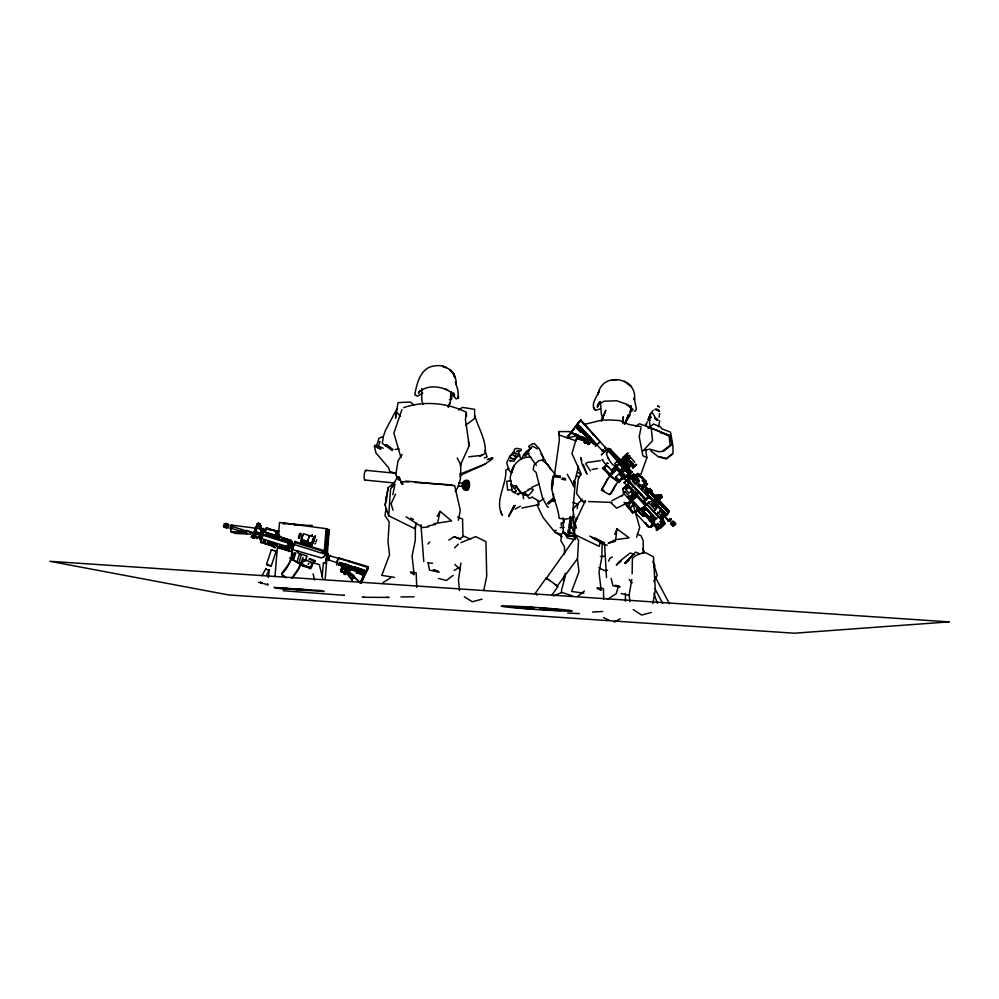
<?xml version="1.0" encoding="UTF-8"?>
<svg xmlns="http://www.w3.org/2000/svg" width="999" height="999" viewBox="0 0 999 999"><rect width="100%" height="100%" fill="white"/><g stroke="black" fill="none" stroke-linecap="round" stroke-linejoin="round"><path stroke-width="1.5" d="M415.359 525.986L415.297 540.409L412.075 555.856L414.135 574.687L410.539 572.677M670.379 519.942L670.829 519.492L669.193 521.041M564.46 554.17L564.51 546.728L560.976 540.934L561.326 534.915M581.905 428.309L578.671 425.287L581.555 428.621M585.988 432.48L585.414 433.004L588.274 435.776M588.536 435.689L585.726 432.505M588.061 444.155L588.998 443.294C588.324 438.711 579.707 433.304 576.623 438.736L583.728 440.459L587.999 444.23L583.891 439.997L576.623 438.736M588.985 443.294L588.998 442.22M643.131 553.384L643.231 541.033L641.158 535.889L637.287 534.003M552.772 486.051L553.521 477.522M589.06 436.014L591.957 439.348L589.098 436.138M612.899 471.64L605.906 464.71L602.072 459.74L602.971 459.565M669.218 520.954L659.815 510.814M462.974 536.575L462.562 519.043L457.554 517.145M622.252 477.672L619.205 474.001M624.512 478.671L625.112 478.359L624.737 478.921M632.142 573.788L632.379 558.354L635.639 555.594L644.168 552.222M267.083 529.12L266.121 527.822L264.51 531.456M462.799 483.216L464.947 480.507A1.548 1.511 -53.5 0 1 465.509 480.457C471.703 478.059 470.254 492.969 464.86 489.46A1.548 1.411 31.9 0 1 464.41 489.348L462.562 486.401M468.668 487.025L468.743 481.418L465.022 480.706A1.548 1.411 32.2 0 0 464.572 480.719L462.624 483.304M668.331 520.804L670.466 518.781L668.331 520.804L661.65 513.611M609.278 449.55C610.639 452.31 607.879 445.142 607.317 449.925M602.16 543.706L601.798 557.517L599.013 572.365L601.198 590.372L597.24 588.461M659.627 413.399L659.078 417.232M294.418 544.068L295.067 541.446M348.651 566.77L344.106 565.334M348.564 566.808L344.443 565.147M349.175 566.933L353.559 568.056M354.483 568.943C353.209 567.107 360.527 569.255 358.304 570.204M363.648 571.116C352.172 566.271 364.96 574.537 363.561 571.153M325.624 549.325L326.848 529.095L327.547 529.133L328.971 529.994L326.873 549.637L325.624 549.325L326.873 549.637M326.323 549.375L327.547 529.133M554.283 476.473L559.39 439.785L558.666 431.58L570.242 431.605M551.985 594.967L557.867 586.7L556.518 585.439M353.796 567.544L349.438 565.859L353.896 567.432M364.073 570.129L363.711 570.691L359.752 568.918M622.951 423.701L623.314 416.67L622.889 420.666M563.985 580.194L564.248 575.599M291.608 551.848L291.471 550.786M291.296 550.624L291.97 550.998M606.53 454.22L606.68 452.872M628.421 473.613L626.098 476.311M416.196 523.101L415.197 528.846L388.686 515.771L390.584 488.823L394.917 484.153L392.844 494.692M292.757 553.496L290.684 551.036L292.345 550.599M451.161 391.87L450.374 402.272L448.064 406.73M579.895 421.066L580.931 419.992L579.557 421.416M263.062 529.807C260.702 535.514 263.536 524.4 263.037 529.932M322.215 576.673L323.351 562.737M324.35 550.337L326.111 528.658L279.533 522.477L278.359 536.401M325.199 579.308L326.798 559.465M326.248 554.62L328.209 554.32L324.375 553.284L324.663 552.41L328.521 553.783L327.372 553.434L329.146 530.469L326.111 528.658M515.397 456.63L515.571 454.533M573.001 510.102L575.249 482.005L573.601 480.856M592.707 433.703L593.681 434.902M274.962 576.61L277.31 548.776M276.498 533.091L275.287 535.739A3.796 0.712 -72 0 0 275.474 535.776L275.924 535.002M250.924 534.203L235.377 533.441L230.694 531.58L231.268 525.087L265.846 529.445M487.087 459.627L492.594 457.804L492.495 458.941L484.827 464.223L461.863 474.637L459.977 476.685M450.911 393.069L450.512 397.377L451.248 392.782M609.103 449.388L609.415 449.787M299.375 538.286L300.412 534.577M300.449 533.953C300.299 530.531 297.028 540.334 299.126 537.999M230.594 527.772L230.607 528.546M232.317 526.785C232.555 523.101 229.345 530.044 231.506 528.821L231.818 528.309M307.954 542.032L308.092 540.134M575.349 525.312L574.313 534.415L599.213 546.353L600.187 541.845M575.861 520.766L576.211 517.732M577.235 508.628L577.759 504.083L573.139 508.641L574.313 534.415L571.103 524.438L573.751 514.01M658.99 527.859L656.68 530.369L656.743 527.534M312.325 541.995L312.362 542.981L312.937 542.307M242.133 530.032C242.245 527.709 240.447 533.079 241.733 531.256M245.217 532.804L246.166 530.794M287.462 541.108C282.043 539.685 290.809 541.62 285.102 541.221M615.671 539.622L616.97 528.846L629.133 537.874L615.671 539.622L612.025 541.333M468.519 487.1L467.994 489.872L464.373 489.722A1.548 1.511 -54.3 0 1 463.923 489.61L462.387 486.488M279.408 539.01C279.458 535.102 274.837 540.009 279.058 539.323M283.466 539.86C279.395 541.196 282.63 536.65 284.365 540.247M253.621 538.286L255.02 534.677M255.881 534.178L255.956 532.817L261.251 533.741M326.348 558.678L326.248 559.802L327.01 558.441M328.846 559.465L329.121 560.014M274.176 544.517L272.24 543.906L274.325 543.381M653.808 505.169L654.582 504.545M266.134 530.244L266.333 528.396L265.484 529.882M269.181 535.801C272.64 534.128 270.342 538.461 269.231 535.389C272.29 533.279 271.541 539.01 269.118 536.213M265.796 569.218L265.884 568.593M326.161 549.587L326.536 546.853M327.085 542.744L327.46 540.009L328.159 540.059L326.024 539.223M510.576 472.028L508.466 469.368L506.755 462.549L509.752 456.193L512.137 454.533L516.645 457.03L514.86 459.278M653.383 505.007L652.859 505.531L651.76 504.345L652.584 503.508M265.185 534.552C269.867 535.889 262.262 532.966 268.082 534.815M271.266 546.041C270.542 542.819 280.007 545.704 277.897 548.114L279.033 547.152M338.574 559.028L338.698 557.867L337.924 559.265M574.3 517.007L566.046 519.13L559.078 518.369C558.329 503.821 546.94 489.835 553.896 475.299L560.364 476.061L560.352 477.422L553.134 476.71M268.306 577.522L269.38 569.692L266.271 575.486M581.318 431.755L580.344 432.167M460.914 563.086L458.466 580.269L459.503 590.571M291.745 544.905L291.895 543.931A4.745 0.824 -72 0 0 291.471 541.808A4.745 0.824 -72 0 0 289.173 547.839A4.745 0.824 -72 0 0 289.673 549.937M293.519 545.741C293.469 542.07 291.021 552.247 293.244 546.753M293.918 545.866C294.243 542.157 291.358 550.849 293.269 547.852M622.802 460.352L623.451 460.377L621.927 459.415L623.189 458.241C624.637 459.165 630.157 465.734 626.685 462.2M638.061 509.165L636.176 511.213L632.854 512.337C618.468 495.904 624.437 502.422 632.567 512.837L636.238 511.625L637.861 508.778M638.398 508.603L638.336 509.652L637.362 509.527M643.606 509.34L645.154 508.229L645.629 510.027M630.981 405.407L629.932 415.409L624.737 423.976L628.558 414.61L624.737 423.976M625.386 458.017L625.386 458.878M627.26 458.728L626.573 457.442M397.927 476.598L391.758 486.638L394.73 482.255L388.174 487.699L385.139 505.219L388.686 515.771M326.161 555.119L326.386 554.183M324.962 563.311L328.034 554.982M533.204 469.842L534.015 465.084L538.686 460.776L544.717 459.465L546.141 463.161L554.845 473.938M385.139 505.219L388.174 487.699M386.176 508.516L384.977 515.434L389.21 521.915L387.999 541.608L389.535 554.82L381.755 575.362L394.418 577.372M264.56 531.393L264.398 532.28A3.796 0.737 -72 0 0 264.56 532.392L264.71 532.292M265.609 530.032L265.522 529.12L264.56 532.392M611.962 473.051L611.525 470.092M612.799 470.929L612.537 472.452L609.278 474.213L609.153 475.487L618.955 482.579L619.293 481.743M631.818 579.507L629.183 594.53L629.882 601.585M513.698 453.621L514.485 449.2L516.683 448.339L521.178 449.25L521.191 450.711L516.446 451.348M659.715 420.779L658.516 426.735M275.437 534.777L275.412 535.676L276.036 534.84M276.623 535.152L276.611 536.051L277.635 532.917L276.623 535.152L279.408 535.289M342.245 569.817L341.196 571.89L341.82 569.642L342.919 569.105L349.101 571.041L342.919 569.105M652.871 603.571L655.307 590.197L653.496 556.868L645.391 552.547M356.805 572.177L356.431 572.964M356.393 572.552L362.1 574.837M311.064 544.03L310.327 543.906M286.026 549.937L286.189 549.675A4.346 0.774 -72 0 1 286.326 547.165M458.366 520.317L460.277 510.177L454.67 485.676L405.819 481.068M656.106 529.745L656.618 528.708M274.201 546.603L274.787 547.102L274.363 546.628M289.036 539.722L288.923 540.147A4.346 0.774 -72 0 0 287.587 542.12M288.848 540.571A4.346 0.774 -72 0 1 289.285 540.259L289.385 539.835M289.598 539.897L289.485 540.322A4.346 0.774 -72 0 0 289.061 540.634M289.96 540.009L289.847 540.434A4.346 0.774 -72 0 0 288.511 542.407M290.16 540.072L290.047 540.496A4.346 0.762 -72 0 0 288.087 544.105M290.509 540.184L290.409 540.609A4.346 0.762 -72 0 0 288.449 544.218M302.66 535.739L303.097 534.702L303.047 535.864M312.45 541.371L312.237 543.369L313.199 541.745M640.933 428.109L639.21 436.7L642.881 455.681L646.877 457.742L640.434 475.611M651.785 526.748L648.526 526.96L635.089 512.375L636.088 510.789L640.784 509.69M326.223 558.916L326.448 558.191M326.348 551.585C328.521 550.199 324.85 552.647 327.135 553.246M483.728 590.546L486.713 576.161L485.939 541.645L475.686 536.6L461.026 542.632M551.448 489.023L552.497 483.941M437.749 522.465L440.072 511.301L451.548 520.929L433.903 523.688M337.699 559.677L337.1 563.074M349.063 571.028L353.022 576.211L352.048 580.169L353.371 576.361M652.409 525.824L651.773 522.639L643.556 513.786L642.107 515.109L643.581 513.336L640.771 510.239L638.536 511.176L641.508 508.878M568.281 435.552L569.13 434.802L567.994 436.063M538.923 501.735L538.261 504.707L537.112 505.157L542.957 517.332L553.546 530.581L556.293 530.382M578.521 466.196L575.661 478.234L573.276 484.078M468.831 486.463C468.256 480.806 469.405 489.21 468.181 488.424M652.584 525.599L652.572 523.414L649.525 519.867L650.149 519.055L653.458 523.688M516.058 490.521L515.359 491.82L516.246 490.509M301.536 536.987L301.361 538.661L302.185 537.3M301.935 537.112L301.76 538.786L302.185 538.299M308.042 540.197L308.291 539.36M312.325 541.533L312.625 540.659M313.948 539.622L314.248 538.748M316.758 539.622L316.046 541.97M326.348 558.341L326.96 556.318M328.846 559.128L328.933 557.692M329.096 558.404L328.746 560.589L329.27 559.939M337.187 561.55L337.512 560.389M568.943 526.111L570.591 516.483M337.113 561.413L336.576 565.034M650.274 491.67L650.436 489.61L649.475 489.135L645.254 491.745L666.67 514.947L668.343 513.436L667.832 512.162L650.749 493.781L651.011 492.095M668.868 510.751L651.847 492.42L652.135 491.508M223.601 525.973L227.123 526.873M261.089 538.061C264.061 532.242 260.302 534.665 261.201 539.235M469.055 484.215L469.13 481.905M401.935 409.503L393.868 433.154L400.949 457.554M252.772 534.977L253.371 533.179M289.123 546.853C288.261 549.962 291.221 541.071 290.06 544.03M288.661 544.243L288.923 543.319L263.049 535.202L261.9 538.686L287.774 546.803L288.923 543.319M306.618 556.843L306.73 555.894L298.339 553.271L296.366 550.786L298.838 551.56M605.157 469.88L602.509 468.219L609.215 474.75L604.407 468.456A2.797 2.635 43.4 0 1 606.992 466.096L609.065 467.17M275.362 534.852C275.562 529.845 280.557 530.894 277.185 535.027M512.4 469.68L514.298 465.222L511.351 473.301C512.612 463.836 521.153 456.231 530.781 457.155M576.91 436.513L571.977 453.583L581.106 473.838L578.259 479.12L576.585 493.543L582.38 501.298L584.89 502.26M646.066 425.599L647.215 421.69M663.748 523.451L662.674 521.953M367.57 569.255L368.381 566.745L338.698 557.867M618.331 586.475L616.146 593.818L607.367 599.375M659.852 525.986L659.09 524.625M658.416 527.647L658.591 527.497M658.728 527.722L657.554 527.597M648.401 490.834L649.45 489.897L649.8 491.308M648.738 492.607L648.975 491.82L647.577 491.346L647.926 492.757M657.542 527.622L657.167 526.311L657.117 526.96M291.783 550.374L293.107 546.041M639.435 508.753L638.286 509.977L637.162 509.702L637.3 508.166L623.226 492.907L623.039 488.586L627.072 484.715M624.113 487.387L622.752 489.547M290.859 540.534L264.922 532.055L291.184 540.359M308.254 539.398L308.504 538.548M312.537 540.734L313.087 539.06M326.511 557.692L326.723 557.005M328.921 557.942L329.945 555.968M635.177 511.913L637.961 510.951L643.006 516.308L645.591 514.385L644.255 512.912L643.456 513.923M636.625 537.175L639.685 527.422L633.004 503.946M512.712 468.718L510.214 476.973L510.501 480.869M337.025 562.499L336.813 564.123M354.782 577.422C352.422 569.842 336.526 574.762 342.182 567.12L351.773 570.142M341.196 570.404L342.182 567.12M342.195 569.805L341.421 571.041M344.817 570.342L345.604 568.156M346.753 570.953L347.34 568.706M509.927 456.568L513.149 452.172L519.555 454.72L517.519 456.755L513.848 455.594M307.892 545.754L308.978 544.368L308.441 546.016L301.448 543.743L301.835 542.557L304.195 543.381L303.334 544.33L304.395 542.932M300.699 541.458L311.95 545.054L312.4 543.706L308.828 542.782L311.863 543.931M301.86 564.747L301.76 565.397L300.911 564.285L302.934 559.452M303.571 560.589L303.833 559.777M310.427 544.78L310.801 543.156L310.289 544.717M306.793 556.206L305.494 560.264L302.385 561.326L302.372 564.635M305.994 560.464L302.809 561.5L302.035 565.471L289.835 558.079L301.436 564.585L301.236 565.197L301.323 564.547M311.363 544.58L311.95 545.054M306.356 560.501L306.631 559.64M311.351 544.867C300.599 539.922 309.715 545.879 312.4 543.706M312.1 543.556L311.825 545.242L312.237 543.631L301.024 540.484M326.398 553.708L325.487 552.922L326.623 553.621M326.198 552.047L326.248 552.971M327.372 553.434L325.949 552.922L326.586 551.598M320.042 557.517C322.427 559.59 326.948 553.071 325.549 555.019M378.234 446.778L379.97 441.471L379.483 441.983M599.138 390.809L597.889 394.056L599.138 390.809L598.538 392.632C603.159 371.403 638.186 377.784 634.39 400.099L634.14 397.827L636.363 408.891L635.501 410.926L634.24 411.151M292.969 546.578L294.842 541.446L327.06 551.598M293.256 548.239L292.645 549.687M291.583 557.08L292.357 554.695M292.257 559.04L294.368 552.597L295.804 553.046L293.544 559.827M303.684 542.682L300.624 541.67L301.298 539.273L307.904 541.346L307.692 542.157M298.776 562.986L301.448 554.82L299.525 554.22L296.953 561.9M259.303 537.799L260.115 534.128M261.189 533.204L261.488 532.28L261.338 533.266L256.83 532.33M261.988 533.478L260.339 534.078M261.863 534.24L260.152 527.272M266.558 564.248L271.328 549.8L276.111 551.311L271.353 565.759L267.133 564.435M277.372 531.505C280.719 534.34 272.252 528.583 277.572 531.58M277.61 532.38L277.784 531.568M253.384 535.077L252.822 536.588L253.359 535.976M252.897 537.662L253.009 536.913M257.093 524.65L254.333 532.517M255.282 532.405L256.006 533.166M255.17 533.154L256.506 529.108M254.37 537.35L253.996 538.224L252.834 537.812M601.398 421.004L603.009 416.221M629.245 483.066L630.844 484.428M367.782 568.718C368.606 564.323 362.063 580.656 367.819 568.806M631.917 485.951C632.554 484.69 634.64 488.012 632.804 487.175M314.235 541.333L314.485 540.596M326.261 560.726L327.11 558.179M286.788 550.312L287.55 550.099L277.26 547.402M308.529 538.561L309.103 536.962M636.201 490.197L634.69 488.573M640.996 476.635C645.804 479.258 639.223 477.797 641.808 476.735M261.75 542.007L271.666 545.117M262.999 530.069C261.9 531.505 263.137 527.971 262.712 530.506M638.873 493.081L637.362 491.458M641.545 495.954L640.034 494.33M325.799 561.925L325.05 563.099M327.61 556.843L328.634 555.269M293.019 553.833L288.823 563.898L281.743 573.414L281.768 574.662L286.076 577.859M303.059 557.454L298.264 568.881L291.596 578.384M291.396 546.178L290.147 548.488L291.895 543.931M261.9 538.686L262.238 537.799M337.712 559.802L337.949 559.04M578.059 435.527L567.345 437.912L573.626 429.208M567.994 436.039L569.068 434.865L568.331 436.176M650.062 416.421L650.174 414.098M628.621 481.231L627.772 481.93L628.521 482.742L629.382 482.055M262.025 535.239L262.312 534.527M326.973 556.431L327.197 555.706M327.222 557.917L326.548 559.54M614.772 534.39L616.97 528.846M230.781 527.085L231.044 526.436M601.535 420.866L605.806 410.227L602.697 417.882M627.896 482.067L628.758 481.381M313.112 539.185L313.386 538.311M302.285 536.051L302.709 534.577L301.885 535.926M448.326 407.217L450.374 402.272L448.239 406.306M629.47 474.088L626.698 476.635M608.628 561.101L609.727 558.528L612.312 556.942M403.721 407.617C423.813 400.524 447.302 402.859 466.321 412.225L465.422 419.48L469.23 445.604L460.114 465.709M577.459 427.597L576.898 428.434L580.581 432.142M360.214 582.867L365.297 571.416L360.452 582.954L354.483 577.297M360.726 583.091L363.024 577.797M657.354 526.997L658.728 528.146L657.117 530.369M363.161 577.847L366.908 569.168M367.532 569.48L361.238 583.291M626.935 488.149L627.135 487.5L627.297 488.211M621.878 478.209C616.058 482.242 613.498 489.772 609.527 494.667L601.46 490.172L607.454 479.095L612.25 473.651M601.46 490.172L608.104 478.409M291.346 559.577L286.251 568.943L282.255 573.576M301.198 563.623L298.738 569.055L293.007 577.422M637.262 508.666L637.212 509.415M646.715 492.045L647.265 490.959L649.225 491.096L649.05 493.169L648.076 493.506L646.715 492.045L648.076 493.506M329.695 556.68L330.469 555.332L330.407 556.056M627.335 458.628L626.76 459.315M643.656 509.078L645.154 508.229M645.416 508.354L645.217 510.389L644.392 510.439L645.329 508.454L644.13 510.314L643.768 509.153M327.185 555.906L327.435 555.182M361.338 581.768L362.55 579.158M395.629 494.055L391.096 503.758L393.007 510.202M365.921 571.715L365.01 573.501M576.423 528.021L574.912 522.864L585.314 500.799M313.374 538.523L313.686 537.674M362.038 574.812L362.225 573.801L356.88 572.127M574.912 522.864L577.447 517.532M309.103 537.05L309.678 535.876M531.331 447.602L529.67 447.739L528.558 446.453L532.292 443.831L534.527 443.656L539.335 448.901L543.581 458.042L542.407 460.477L543.344 461.438M287.15 550.424L287.312 550.024A4.346 0.762 -72 0 1 287.45 547.527M419.905 390.484L418.593 393.219L420.142 390.621M598.588 392.245C596.59 397.34 589.81 405.407 595.654 410.264L599.987 408.978M285.664 549.962L285.826 549.562A4.346 0.774 -72 0 1 285.964 547.052M599.912 401.748L597.29 407.142L600.162 401.985M325.512 562.687L325.087 563.349M327.322 555.531L327.897 554.183L324.375 553.284M397.028 408.703L385.552 430.144L383.466 436.101L382.28 443.356L386.026 446.091M509.315 515.147L514.185 505.619L508.628 516.508L515.234 505.332M367.058 569.005L368.381 566.745M374.438 446.291L375.012 445.179L380.669 447.939L380.731 449.263L374.438 446.291L375.924 452.909L388.661 467.807L389.735 471.366L396.054 473.638M571.915 523.401L569.667 527.734L570.104 533.753M521.428 458.941L523.264 455.507L525.899 455.881M292.52 547.739L291.833 548.701L293.369 544.667M650.224 414.348L653.146 410.314M265.259 541.62L263.674 541.446L263.674 540.297C267.695 544.093 259.94 539.135 265.372 540.759M269.243 542.869L267.67 542.707L267.67 541.558C271.691 545.342 263.923 540.384 269.355 542.007M275.399 543.906C275.187 548.476 278.758 542.794 275.287 544.767L277.235 545.379M262.038 575.686L265.934 568.593M519.193 493.469L518.506 494.717L517.732 494.493L517.619 493.643L520.616 493.231L522.752 494.018L523.563 492.832M606.618 452.947L608.229 450.849L607.205 449.488L609.502 451.96L610.089 451.423L608.653 449.038M281.231 546.628L279.645 546.453L279.67 545.317C283.666 549.1 275.911 544.143 281.343 545.766M285.227 547.877L283.641 547.714L283.666 546.565C287.662 550.362 279.907 545.404 285.352 547.015M524.625 492.182C522.227 496.378 517.357 487.262 516.071 485.664L512.999 486.113M643.344 489.048L642.832 487.225M646.028 491.933L646.453 490.784L644.979 490.072L644.268 491.308L645.029 492.12M259.278 536.925L258.778 537.587L260.277 534.502M639.335 484.39L639.198 486.038L640.846 486.026M642.02 487.275L641.87 488.923L643.069 489.148M255.382 535.851L254.508 538.436L251.573 536.975M635.314 480.394L635.451 478.746L633.803 478.771M636.226 482.105L637.662 481.318L638.423 482.679L636.513 483.154L636.663 481.506M255.719 533.204L255.082 536.213M255.369 533.966C254.957 532.33 255.532 529.42 257.03 526.236L259.79 527.11L261.551 534.04A2.885 0.624 -71.4 0 0 261.351 533.891M633.978 478.621L633.828 480.269L635.489 480.244M253.721 532.579L252.685 535.689L254.695 536.363M653.746 581.418L657.242 575.324L652.822 561.413M580.569 429.183C581.306 425.649 574.75 423.551 580.232 429.495M580.968 429.233L578.071 425.899L581.006 429.145M581.493 429.458L584.015 433.191L580.781 430.557M315.472 543.281L314.847 544.018M437.1 516.421L440.072 511.301M319.742 564.772L313.861 562.887C311.651 563.748 311.538 572.702 308.529 566.883L310.214 566.795A3.022 2.985 -47.4 0 0 311.451 562.999M308.254 567.432L302.472 564.66L301.611 565.322M591.108 440.147L588.211 436.813M591.62 440.359L594.143 444.093L590.909 441.458M313.636 537.974L313.961 537.212M643.006 516.308L643.955 516.058M309.39 536.451L310.115 535.901M231.081 527.984L230.819 528.434C229.033 529.458 230.657 524.975 231.256 525.761M581.967 429.058L584.939 432.255M224.3 524.175L227.597 524.912L227.297 525.536L224.3 523.901L228.359 524.662L225.25 523.738M300.662 534.053L301.323 533.903M455.232 491.545L458.341 486.401L460.389 479.008L460.889 464.897L457.23 458.017M568.081 435.864L568.793 435.127L568.306 435.814M614.235 469.63L613.823 468.881M358.803 569.942L354.158 568.693M469.08 484.877L469.093 483.753M577.522 423.888L579.008 422.003M658.94 500.162L662.037 496.978L661.201 494.992L653.721 495.329M402.135 454.408L398.052 460.776L395.804 474.762L398.576 479.957M650.436 414.185L651.336 412.787L653.009 413.598L656.281 419.48M616.021 484.478L611.188 493.568L610.164 493.968M291.346 550.961L292.145 550.536M292.207 550.961L291.333 551.186M291.77 551.048L291.021 551.061M308.142 545.267L308.179 544.592M599.812 401.935L597.315 405.769L600.099 402.023M257.33 523.801L253.659 532.817M653.358 524.55L650.499 526.198M653.196 524.775L651.972 526.498L649.737 527.21L645.404 523.426L646.028 522.614M642.057 508.041L641.058 509.278L652.784 521.903L653.696 520.579M605.107 469.93L604.845 468.007A2.785 2.635 43.4 0 1 606.181 465.959M568.256 435.964L573.701 428.758M628.046 474.513L628.221 473.214L619.642 464.36M646.628 484.44L647.614 483.903L646.54 484.915M645.916 482.192C648.838 479.62 640.509 487.862 643.069 485.027M536.351 594.63L535.102 593.531L546.041 578.171L547.39 578.945M546.278 578.446L576.673 535.676M577.285 558.928L557.267 586.063M642.707 485.389L645.716 482.617L643.643 480.507L642.182 480.519L644.929 483.354M630.494 500.287L635.551 495.991M629.832 499.575L633.291 496.728M568.031 436.301L566.957 437.574L578.571 422.515M629.507 498.888L634.677 494.555M666.021 515.509L667.881 513.361L666.021 515.509L645.342 493.244L646.053 492.607L666.77 514.897M667.782 513.424L669.305 511.463M576.46 505.432L582.167 499.188M659.877 524.95L663.723 522.065L646.915 503.971L645.566 505.257M628.533 473.901L626.573 475.836M656.68 530.369L657.579 529.732M657.042 527.834L655.719 527.197L652.921 521.715M664.06 522.652L662.15 513.511L660.664 515.484L661.326 519.48M653.771 522.627L654.595 521.54M663.586 522.252L646.628 504.333M662.999 505.107L661.6 506.668L662.999 505.107L643.856 484.552M651.972 520.342L641.67 509.253L651.972 520.342L654.395 518.219L644.08 507.117L644.78 506.418L656.006 518.506L644.555 506.68M652.647 521.453L656.006 518.506M654.395 518.219L644.293 506.843M647.502 524.95L646.89 525.749L648.751 527.297M568.181 436.963L567.42 437.862M651.311 526.523L654.095 525.362L655.294 525.799L649.962 520.367L650.524 518.831L649.575 520.716M652.247 517.882L652.097 518.081A1.299 1.224 35.7 0 1 650.224 516.858A1.299 1.224 35.7 0 1 652.147 515.934A1.299 1.224 35.7 0 1 652.097 518.081L650.611 516.008M600.062 401.96L598.176 404.42L604.095 401.236L616.733 400.761L625.624 403.896L631.555 407.742L626.66 404.333L633.104 409.627M661.188 498.039L658.441 495.079M652.135 504.32C654.857 505.282 653.296 507.967 651.785 504.994M645.953 514.173L643.893 516.271M308.042 564.423L309.066 563.124M622.29 477.634L619.118 480.407M651.76 504.345L653.496 506.505M652.06 503.971L654.008 505.706L653.271 506.593M644.392 510.439L645.604 510.052M330.082 555.906L346.478 560.739M649.8 519.792L641.895 511.363L642.644 510.427M646.728 503.783L645.192 505.694L634.652 494.118M640.771 510.239L641.196 509.303M645.204 505.482L645.978 504.707M650.749 493.781L668.269 512.887M651.847 492.42L669.23 511.575M637.961 510.951L640.921 509.24M649.612 492.082L648.251 490.634M635.089 512.375L636.513 510.789L632.567 512.837M637.449 509.915L638.199 508.941M636.238 511.625L632.904 512.425L628.196 507.667L625.599 503.284M645.204 500.711L649.075 497.465L648.501 498.002M636.987 508.578C638.086 505.806 637.162 510.214 639.235 508.966M638.099 507.317L637.162 508.341M637.774 508.953L637.687 509.615M649.475 489.135L650.312 489.76M648.388 491.196L649.45 489.897M649.025 489.285L649.949 488.436L652.06 491.608M649.949 488.436L652.022 490.859M646.44 490.297L647.827 489.06M660.189 527.784L659.265 528.796L660.564 527.834M629.582 465.634L630.257 466.283L632.916 463.961M630.719 508.054L631.218 507.455A5.457 5.132 37.7 0 1 634.777 504.283L634.278 504.882A5.457 5.132 37.7 0 0 630.719 508.054L628.846 506.043A8.704 8.192 33.4 0 1 630.968 501.735L631.268 501.423M628.321 507.942L625.874 503.046M575.424 426.723L579.857 421.441L576.623 424.975L577.122 424.563M588.461 444.58L583.179 438.174L570.516 432.954L577.422 424.675L576.361 426.111L593.743 444.031M627.434 488.061L626.81 488.311M628.846 506.043L629.345 505.432A8.691 8.179 33.3 0 1 630.931 501.748L634.278 504.882L632.379 502.485M636.438 496.041L637.424 495.179L646.291 504.72L647.252 503.771M572.402 431.081L574.088 429.095M627.122 453.933L628.034 453.084L627.26 453.796M637.225 508.716L637.886 508.354M313.461 542.944L313.611 540.159L315.072 538.036M628.334 497.964L635.601 491.458M630.044 457.754L630.494 457.292L629.795 457.879M650.761 515.821L652.522 517.707M364.76 573.876L347.527 568.818M313.873 537.574C314.435 535.789 314.76 538.886 314.073 537.35M625.461 458.791L627.06 459.078M631.331 491.171C634.69 487.899 628.721 492.519 633.478 493.494M602.809 453.496L601.423 454.795M638.336 481.068C638.773 477.972 632.005 475.636 638.336 481.068L639.085 480.394L636.5 477.222L636.038 477.659M673.363 526.086L671.178 523.938M578.808 422.277L579.457 421.491M621.89 496.128L622.976 494.905L611.912 500.736M670.666 522.914L672.901 520.966M670.691 523.876L672.876 526.061M427.909 544.043L429.745 541.97M628.821 487.387L626.947 488.773M627.784 486.276L626.311 488.361M636.863 475.911L635.601 477.46L638.648 474.2L640.571 476.373L638.548 475.324L638.036 475.786L639.273 477.035M640.958 509.04L640.409 509.715L644.967 505.894M623.875 459.378L623.001 458.429L623.9 457.579M624.025 487.712L629.033 493.106L632.829 489.76M626.997 484.99L624.088 482.754L625.736 480.931M633.903 475.512L634.69 474.7L636.725 476.885M637.762 480.894C639.547 481.231 637.424 480.594 638.935 481.893M662.1 513.086L663.336 512.1M629.47 466.82L630.531 466.009M626.673 480.194L625.811 481.093L627.971 478.921M627.31 479.932L633.091 474.338L632.105 475.099M579.195 421.828L579.895 421.004M627.672 467.307L631.892 471.853L625.162 478.059M644.367 484.702L642.931 485.951L646.078 483.017L644.642 484.265M611.413 473.476L609.852 473.613L609.852 474.75L610.426 474.2L609.565 475.112L619.343 481.693L620.067 480.906M630.756 497.764L631.593 496.89M643.456 485.089L648.513 490.509M620.092 470.229L620.679 469.667L622.602 472.589M659.69 528.209L660.589 527.36M664.085 524.625L665.421 523.189L664.497 523.863M643.069 450.824L652.572 440.684L651.211 427.947L639.41 423.763L635.564 426.398M623.051 462.275L622.29 463.074L626.698 467.694L628.933 466.333L627.509 466.945L626.248 465.596L626.885 464.91M622.577 458.866L625.449 461.95L626.048 461.326M610.776 474.575L610.039 475.349L612.936 472.702L612.862 471.678M612.936 472.702L616.858 469.617L624.8 478.159L625.611 477.422L615.846 466.895L613.811 468.007M609.215 474.75L604.982 469.942M623.676 459.577C620.729 461.775 625.312 459.428 622.802 458.628L621.59 459.752L623.189 458.241M612.087 469.592L614.21 467.644M606.605 454.158C607.205 457.717 613.711 468.556 616.508 465.559L614.735 463.648L617.794 460.839L619.954 463.174L615.022 467.632L616.071 468.756L613.498 471.103L611.888 469.293L611.288 469.83M640.958 508.903L639.535 510.514L641.87 508.591M454.62 547.902L458.266 544.118M632.342 467.157L635.614 464.248M629.195 481.156L628.284 482.042L628.945 480.906M629.333 481.306L628.658 482.455M577.01 425.512L576.56 425.961L587.837 438.111L585.526 440.259M605.469 469.43L609.727 473.751M629.295 456.031C631.368 454.27 627.584 457.829 627.522 454.32L626.673 455.144L629.432 458.341M628.046 479.932L626.997 481.093L627.859 480.407M628.821 480.756L627.909 481.643M627.722 479.183L626.76 480.257L627.547 479.62L646.141 499.837M660.177 527.672L661.113 526.835M664.497 524.3L662.961 525.736M419.293 391.858C427.385 384.827 439.148 386.213 448.027 390.247L444.592 388.686L451.735 392.607L454.607 395.554L453.621 392.757M603.833 452.584L604.395 452.085M623.064 458.379L624.188 457.43M633.616 474.038L633.828 473.726M611.613 474.325L614.797 471.153M672.602 522.402C671.34 525.137 678.346 526.548 672.851 522.552M669.879 520.754L669.055 521.603L670.991 519.78M602.397 450.561L603.284 449.762M605.744 447.477L605.419 447.764M631.843 465.359L631.405 465.834L632.804 464.61M616.795 466.083L619.954 463.174M631.58 465.084L628.883 467.607L629.333 467.12L627.247 464.885M631.955 472.115L632.03 471.965M633.104 554.982L624.637 563.274L635.514 552.122L639.622 553.758M608.041 448.676L630.781 472.952L631.38 472.327L610.089 449.288L610.551 448.838M609.265 450.537L610.589 449.3M631.081 498.264L632.042 497.327M636.688 492.632L634.377 494.73M632.742 496.79L631.118 498.489L632.554 497.377M637.312 493.069L634.028 496.178M637.974 493.781L634.702 496.903M630.706 497.627L631.63 496.728M655.794 503.434L654.52 504.62M654.445 501.985L653.184 503.171M623.388 457.03L622.727 457.692L626.598 454.083M660.826 527.035L661.713 526.248M633.603 467.157L632.517 468.256L636.65 464.448L634.115 466.683M625.624 563.498L629.445 559.827M631.256 477.335L633.915 474.637L633.054 475.337M631.53 477.784L632.979 476.411M631.78 477.909L633.403 476.361M632.03 478.171L634.69 475.874M632.155 478.309L634.44 476.098L639.098 481.106M632.404 478.571L634.927 476.136M632.542 478.721L635.077 476.286M632.779 478.983L635.314 476.535M644.817 505.969L645.866 505.032M624.6 457.067L626.373 455.419L629.22 458.541L629.745 458.042M623.713 492.807L625.024 491.558L631.543 498.588M633.791 498.439L634.827 497.514M637.424 495.179L632.155 499.975L640.996 509.502M636.226 496.715L637.262 495.779M626.248 455.532L627.335 454.458M635.639 494.555L632.854 497.24M646.365 485.027L645.292 486.026L646.778 484.577M627.884 482.492L630.194 480.856M587.587 444.605L589.647 442.694M617.419 461.201L608.229 450.849M631.892 471.853L629.145 474.3M468.756 483.903L467.807 483.716M604.682 448.476L605.644 447.564M609.502 451.96L607.38 449.325L605.332 451.223M600.012 441.783L598.776 442.932M580.931 419.992L600.187 441.633M606.468 450.174L604.582 451.923M526.573 452.285L530.307 448.963L525.174 452.809L531.006 448.176M589.135 439.498L591.358 441.895L589.035 444.056L587.562 442.445M597.739 443.893L596.628 444.93L595.666 443.881M596.303 445.229L595.154 446.291L598.838 442.882M604.982 450.649L606.543 449.163M628.683 459.053L626.91 460.664M637.799 475.199L636.775 476.136M631.618 494.567L633.254 493.056M634.69 497.589L635.639 496.703M634.452 498.389L636.363 496.628M661.563 526.311L662.362 525.574M661.513 527.122L663.111 525.674M584.415 590.933L577.622 596.478M577.047 438.374L577.797 437.687L577.222 438.174L584.028 439.822L577.459 436.039M605.382 451.186L601.498 454.745M618.881 464.448L616.508 466.658M616.845 466.346L619.293 464.235M629.707 477.759L630.282 477.235L624.088 482.754M645.854 499.238L628.521 480.569L629.195 479.957M282.13 547.002L282.28 545.866M603.046 449.987L602.097 450.849M602.509 468.219L606.018 464.997L607.554 466.233M623.026 472.177L622.427 472.739M285.152 540.809L287.45 541.096M281.156 539.547L283.454 539.847M622.29 463.074L624.188 461.238L623.426 462.038L626.51 465.359L625.374 466.383M609.153 475.487L610.114 475.262M628.571 482.617L629.133 481.793M272.24 543.893L274.263 543.781M279.47 538.598L277.173 538.311L279.47 538.586M624.038 457.579L624.675 456.98M616.008 476.598L619.068 473.951M628.97 464.66C630.344 466.645 629.695 464.023 627.809 463.411M630.694 497.939L633.578 495.467M275.062 538.074C277.173 536.076 271.853 535.402 273.376 537.862M619.343 481.693L623.326 477.947M626.186 476.198L616.595 466.558M628.521 480.569L630.918 478.409L648.264 497.09L643.88 500.998L646.852 504.195M630.769 463.648L631.518 464.46M623.039 488.586L627.797 484.353L634.889 492.145M635.576 478.096L636.326 477.422M638.049 474.288A3.234 1.024 47.8 0 0 638.211 475.074L638.211 475.811L639.073 474.1A3.234 1.024 47.8 0 0 638.361 473.938L637.537 474.75A3.234 1.024 47.8 0 0 637.699 475.536L638.561 474.562A3.234 1.024 47.8 0 0 637.849 474.4M623.988 492.482L625.024 491.558M308.304 567.569C308.416 567.07 300.125 566.333 302.697 564.747L308.828 566.995L308.616 567.794M649.338 520.679L650.574 519.567M662.362 525.661L663.161 524.862M662.312 526.336L660.776 527.759M552.884 501.336L554.895 499.537M639.66 510.402L649.625 501.735L653.321 502.01L656.293 505.207L656.268 508.891L653.483 511.338L656.455 514.535L662.1 509.552M641.208 509.652L641.895 508.978M644.08 507.117L644.78 506.418M628.92 474.5L629.732 473.901L619.855 463.261M628.783 475.149L629.757 474.3L626.972 476.91M657.692 500.262L659.752 498.439M659.315 499.675L661.613 497.639M646.353 485.089L646.553 484.852M633.229 498.101L633.965 497.452M633.578 499.163L634.627 498.176L632.792 496.191M652.185 520.067L654.607 517.932M652.784 521.903L658.516 516.795M610.064 449.313L621.341 460.477M658.129 527.847L655.968 525.262L657.891 523.576L659.065 524.837M662.237 522.052L661.026 520.766L659.815 521.828L662.499 524.637L662.449 523.951M660.052 526.161L657.517 527.235M529.02 489.385L524.125 493.019M646.603 498.538L648.264 497.09M626.46 455.344L629.545 458.241M615.471 466.508L618.968 463.611L617.045 461.538M627.797 484.353L626.798 485.214L635.751 494.68M653.234 503.096L652.285 503.908L653.858 505.831M553.558 499.662L548.463 504.02L547.464 503.209L553.096 498.226L553.558 499.662L553.521 493.843M633.903 498.813L632.267 500.237M641.895 511.363L642.519 510.876L651.498 520.454M648.276 428.371L653.521 424.013L660.776 427.035L661.775 428.821L670.554 432.18L672.939 446.091L672.976 453.658L666.358 458.928L658.241 456.768L650.736 450.774M673.151 521.565L675.349 524.188M673.613 521.803L675.799 524L673.214 521.528L672.876 522.277L675.474 524.075M671.016 523.788L671.728 523.563M670.991 524.025L673.726 525.949L671.665 523.326M673.351 526.311L671.328 523.738M629.77 474.737L627.047 477.31M422.752 393.082L417.47 396.203L414.797 394.867C416.695 383.591 420.741 367.02 434.665 365.946C446.153 363.723 456.93 372.677 456.168 384.528L455.432 382.192L457.867 389.972L458.516 398.064L456.156 398.876L452.809 395.167L454.195 396.029L452.672 395.779M630.981 475.724L627.909 478.646M663.598 524.575L664.522 523.726M660.139 528.271L661.076 527.422M627.522 481.668L628.383 480.981M621.128 561.251L616.296 565.122L619.105 561.788L630.082 552.996L634.253 554.333M663.598 451.261L671.915 444.642L670.329 435.377L660.389 432.717M672.315 453.833L666.383 458.529L659.315 456.531M563.324 532.529L560.951 534.403L554.433 531.955L562.062 536.65M638.461 475.349L638.598 476.024M453.196 575.324L446.416 580.469L438.461 578.433M465.609 425.212L474.662 418.506L474.587 409.34L462.487 407.38L458.641 409.977M664.11 524.15L665.009 523.364M511.301 460.277L509.702 460.801L513.973 461.301L515.059 459.353L510.252 457.942L513.711 458.941M543.793 498.501L539.647 501.535L532.642 497.477M576.985 427.834L581.193 431.868M515.097 458.066L516.645 457.03M459.328 539.01L463.648 536.176L470.729 539.123M448.826 540.134L454.033 536.75L460.826 539.173M323.401 556.98L324.625 556.193M531.468 487.524L539.248 483.978M383.079 582.529L390.621 577.909M274.3 543.244L272.203 543.219L273.227 542.907M655.856 527.484L657.242 529.27L656.78 528.071M228.159 528.071L228.097 526.236L229.221 524.887M232.292 525.911L231.281 528.958M454.17 570.479L459.428 567.395M517.944 455.669L519.555 454.72M652.584 525.686L650.361 526.386M515.172 509.115L520.292 506.231M614.26 622.19L620.242 618.843M509.128 468.431L505.781 470.242C506.805 484.852 494.18 500.998 502.285 515.222L500.611 511.426M651.922 525.711L653.521 524.85M479.832 456.256L485.289 453.371C486.351 439.96 478.409 428.309 474.875 415.821M339.048 563.636L343.356 564.747M343.494 565.322L338.948 563.96M339.398 562.524L343.843 563.798M349.538 565.709L353.983 566.982M359.69 568.893L364.136 570.167M622.614 478.721L625.062 479.208L624.662 477.797M642.881 489.285L643.781 487.899L642.295 487.187M645.167 489.935L644.742 491.67L646.216 491.795M614.485 467.594L616.321 466.521L626.111 477.21M639.16 484.54L641.096 485.014L640.209 486.401M641.833 487.425L642.482 487.05M638.174 483.129L636.413 482.517M581.318 429.607L584.515 432.292L583.94 432.817M630.819 501.098L616.708 508.191L610.926 502.834M584.989 433.191L587.724 436.501L585.002 433.029M614.26 469.605L613.536 469.368M588.074 436.875L591.258 439.56L590.671 440.109M591.458 440.522C601.46 450.599 585.501 433.391 594.068 443.731M608.416 543.019L610.826 541.895M257.267 523.776L258.466 523.289M257.58 523.913L259.952 523.801M257.642 523.951L258.778 523.426M363.561 572.614L359.103 571.216M532.392 497.027L529.183 498.376L525.849 493.768M553.496 595.941L561.863 592.432L572.027 595.716M271.216 542.994L273.251 544.08M273.239 544.118L271.204 543.031M284.428 540.759L282.48 540.159L283.454 539.51L282.492 540.721L281.106 539.972M488.411 459.503L492.594 457.804M630.369 466.246L629.695 465.447M634.078 475.362L639.223 480.819M459.702 474.213L484.827 464.223M383.391 436.476L379.033 438.149L376.66 445.392L383.229 448.201M584.927 441.121L585.876 442.058M529.258 450.861L523.538 454.458L524.512 455.532L529.108 453.284L527.872 453.459L536.363 465.472M484.29 457.929L487.1 456.968L484.927 450.362M428.559 526.848L422.764 527.597L406.143 516.795M528.471 450.986L527.085 451.398L532.654 446.178L537.35 448.813M608.366 543.256L615.484 541.296M481.943 599.175L472.302 601.773L464.323 596.765M649.475 415.996L650.774 416.233M651.261 612.474L641.62 615.047L633.229 609.627M281.156 545.516L280.195 546.403L280.969 547.077M285.127 546.765L284.178 547.652L284.94 548.326M277.173 544.268L276.211 545.154L276.985 545.829M309.865 535.776L303.434 533.666M265.259 540.534L264.285 541.408L265.047 542.082M269.231 541.783L268.256 542.657L269.018 543.331M549.313 501.773L554.895 500.437M291.87 524.088L302.422 524.937M301.76 524.987L312.225 525.586L309.166 525.649M428.184 525.986L435.726 524.313M647.739 489.16L648.626 488.886M224.85 525.749L224.55 526.648M644.68 450.187L649.812 449.15L658.453 451.623L661.763 451.61L670.129 445.367L669.093 435.926L666.42 435.027M521.915 508.029L538.349 504.695M584.652 424.325L601.748 420.154L610.189 419.98L619.904 420.567L628.646 424.413L641.221 426.685M592.007 469.48L597.477 468.531M607.567 570.204L604.595 570.666L598.751 567.782M226.711 527.26C229.445 524.35 217.382 526.023 227.36 527.534M592.507 433.703L605.581 447.614M600.436 460.676L587.062 462.475L585.764 463.686L590.397 470.966M642.719 497.215L643.93 498.876M517.882 494.33L517.057 494.105M602.684 611.513L592.544 612M468.781 456.793L482.355 455.307M349.937 561.388L347.927 560.751M655.207 496.291L658.216 496.028M654.82 496.778L657.829 496.515L659.69 498.513M560.214 527.647L564.085 527.335M616.982 379.695L612.25 380.045M395.117 449.425L399.213 449.113M653.334 495.816L659.215 495.329M564.098 522.664L561.201 522.877L561.363 525.886M600.399 556.505L605.032 556.306M414.061 596.815L400.936 596.927M294.43 524.8L299.051 524.975L293.956 524.537M363.311 597.302L388.062 597.414M593.743 435.202L592.507 434.378L593.056 433.578M283.541 523.251L291.508 524.013M659.153 495.404L661.625 496.328M582.38 501.298L585.489 501.423M588.598 501.535L611.912 502.435M625.911 502.984L629.02 503.096M339.548 562.449L343.693 563.711M348.489 565.921C351.336 563.686 336.713 563.761 348.551 565.946M355.007 567.257C352.135 569.055 366.67 569.855 354.945 567.22L358.903 568.481M359.84 568.806L363.986 570.067M568.668 527.559L571.728 527.709M567.732 613.011L579.52 613.611M231.756 525.549L232.455 525.586L231.268 525.087M230.694 531.58L244.518 532.392M250.649 532.754L256.793 533.116M259.865 533.291L262.937 533.466M276.76 535.476L279.745 535.651M265.609 535.227L271.653 535.576M582.604 428.846L582.042 429.37L584.902 432.142M320.092 557.529L292.095 549.45M591.82 439.423L589.36 436.113M595.192 443.057L592.744 439.76M658.478 527.297L657.941 527.934M408.579 482.042L402.372 481.63L402.934 484.44M414.785 482.442L451.998 484.902M607.255 545.129L604.482 544.942L589.785 536.076M328.271 529.945L328.971 529.994M283.216 590.746L344.106 595.317M583.94 593.231L571.59 591.445L578.983 571.753L577.472 559.165L578.596 540.372L574.475 534.278M639.622 484.303L640.921 485.714M634.265 478.533L635.564 479.945M635.027 480.482L633.716 479.07M636.937 481.418L638.249 482.829M344.106 566.421L348.002 567.644M349.175 568.006L353.072 569.23M353.109 569.48L349.213 568.256M354.245 569.592L358.142 570.816M591.133 440.059L588.174 436.863M365.846 470.304L395.142 473.214M468.643 486.001L469.018 485.689M458.416 482.779L465.684 483.616M458.154 486.076L462.462 486.501M365.122 480.057L394.393 482.992M287.612 588.623L298.351 589.622L276.261 587.737L287.088 588.748M268.082 535.963L266.596 535.177L267.545 534.527L266.521 535.714L265.135 534.964M279.47 538.261L278.234 538.773L279.233 539.984M428.072 562.849L432.555 563.324M285.002 524L282.842 523.726M576.048 536.763L566.246 535.614L563.086 531.655L563.486 519.093L564.023 521.291L562.874 517.832M567.045 535.277L563.086 531.655L565.571 534.89L567.045 535.277L575.474 536.326L574.512 534.365M268.843 529.77L278.684 530.993L278.284 534.378L279.308 534.84M597.115 587.749L603.433 588.623L603.708 599.3M575.474 536.326L565.571 534.89L575.212 536.825M410.464 571.928L416.171 572.864L416.745 587.362M224.088 527.21L226.736 528.021M228.047 524.075L225.412 523.264M224.251 526.723L226.898 527.534M626.323 459.34L625.611 459.003M326.673 553.621L325.374 553.246M657.704 419.455L655.057 417.832M649.525 419.305L648.226 419.056L648.813 419.48M271.303 529.52L274.126 530.594M274.263 530.669L271.216 529.682L271.878 529.932M620.004 587.05L612.936 585.689L611.126 578.346M626.972 488.748L626.336 488.336M637.849 508.404L638.561 509.165M439.31 572.215L429.508 570.142L428.059 562.487M619.792 481.655L620.142 480.819M276.661 532.017L275.524 531.705L276.236 531.905M619.692 586.326L615.359 585.327L619.03 586.675M621.216 593.531L629.27 595.429M575.224 534.328L568.481 532.704L567.894 530.144M437.475 570.941L433.166 569.855L438.024 571.378M276.111 551.311L275.274 551.073M276.711 531.156C278.746 531.868 274.5 530.494 276.511 531.093M344.218 572.852L345.904 573.376L345.142 573.151M548.551 507.205L547.477 506.905L542.544 498.026L536.076 472.452L534.165 470.704M658.691 409.915L655.968 408.841M658.741 411.026L659.49 411.163L654.77 409.415M561.438 478.983L565.272 480.044L565.509 478.721L562.787 477.922M650.499 416.92L649.188 416.683L649.775 417.107M650.062 417.994L648.751 417.757L649.35 418.181M649.937 418.306L648.788 418.219M649.65 418.993L648.351 418.743L648.938 419.168M260.727 583.004L262.55 583.516L258.454 582.23M674.662 525.162L672.202 522.827M328.009 554.295L327.297 553.958M273.152 547.052L275.512 547.802M325.949 552.922L321.641 551.573M572.564 535.988L574.912 536.713L575.099 539.647L567.082 537.912L565.484 533.866M572.652 502.485L578.221 504.233M311.85 536.138L312.537 536.351M258.404 523.251L259.653 523.651L261.001 526.448M267.095 528.284L270.829 529.42L267.382 528.246L268.019 528.546M260.751 526.336L256.918 525.174M300.849 540.996L302.235 541.433L300.774 541.233M300.624 541.67L311.75 545.204M307.754 543.968L311.825 545.242M326.061 552.26L294.905 542.544M324.737 553.446L328.172 554.532M260.876 533.841L262.325 534.34L262.837 532.742L260.339 525.249M351.211 562.212L366.645 567.057M293.831 544.393L325.886 554.445M246.204 530.269L253.958 532.954M232.854 526.723L252.11 532.754M255.07 533.691L259.515 535.077M230.744 528.159L247.04 533.266M227.347 527.247L223.764 525.924M344.867 564.073L348.763 565.297M344.518 574.275C342.245 573.588 347.053 575.099 344.755 574.35M343.481 564.36L339.373 563.011M337.15 562.849L326.298 559.078M353.496 567.932L349.338 566.733L349.4 567.357M253.958 537.287L251.498 536.388L252.26 536.675M251.398 536.925L252.51 537.325M359.478 570.891L363.636 572.489L359.091 571.066M363.961 572.602L338.649 564.997L342.932 566.046M278.746 547.34L286.189 549.675M357.43 571.915L363.074 573.688M261.476 542.457L272.952 546.053M263.424 543.119L270.592 545.367M277.747 547.602L287.3 550.561M340.821 570.854L349.2 573.476L354.42 577.834L353.196 576.785M302.872 559.44L310.627 561.875M310.989 562.462L313.286 563.186M341.196 571.89L347.227 573.801M291.221 558.291L290.534 559.053M265.622 569.143L269.131 570.254M263.848 583.628L267.857 584.89M325.512 553.471L327.66 554.183M270.929 566.258L266.596 564.897M272.927 529.994L273.963 530.332M272.677 529.994L271.241 529.707M272.864 530.169L274.188 530.419M326.136 553.009L326.835 553.309M515.859 493.156L514.348 492.669L514.248 491.558M276.199 531.943L275.037 531.58M651.261 417.607L649.038 417.07L649.625 417.495M272.352 550.149L271.366 549.812M650.162 420.304L647.951 419.755L648.538 420.167M252.223 536.451L251.573 536.188L254.308 537.05M251.286 537.037L252.085 537.187M251.885 537.125L253.334 538.011L253.783 537.1M252.497 536.713L252.285 537.362M454.033 536.75L459.89 538.848M576.273 440.934L559.24 435.052L558.666 431.58M572.727 518.056L569.967 516.995L570.704 519.368L568.493 533.354L568.344 531.818L575.287 534.565L575.861 536.738L566.957 535.039L563.723 532.28L567.295 534.34M291.184 558.266L291.783 551.848M442.644 366.258L446.341 367.719L442.932 366.371M618.98 480.357L615.884 477.023M625.149 478.321L625.998 477.422M571.103 432.455L578.009 435.277M570.966 432.567L583.528 437.862M244.593 532.642L246.828 533.566M347.802 573.076L352.41 579.345M255.344 532.43L256.98 531.88M654.782 418.519L658.041 420.192M266.271 535.339L266.883 536.363M646.94 490.509L646.091 489.96M632.642 485.327L633.816 486.326M575.561 433.878L578.234 435.077M637.999 491.083L638.836 491.645M640.671 493.968L641.97 495.379M643.344 496.853L644.655 498.264M576.46 475.724L579.258 476.985M592.032 537.3L604.457 542.994L595.117 538.011M655.694 419.368L657.305 420.154M603.646 617.632L609.19 620.254M577.459 427.734L581.181 431.73M644.555 510.239L643.793 509.428M535.102 593.531L537.325 594.917M627.497 382.829L631.518 386.738L624.288 381.118M288.162 540.709L286.588 540.546L286.276 541.745M284.178 539.46L282.605 539.298L282.667 540.946M272.252 535.726L270.679 535.551L270.367 536.763M272.065 536.063L270.492 535.901L270.929 536.863M268.281 534.477L266.708 534.315L266.77 535.963M410.764 518.069L413.461 519.53M272.952 544.979L272.178 544.305M590.247 440.734L587.537 437.824M602.122 489.473L604.108 490.734M556.68 586.051L557.467 586.513M638.136 474.662L638.773 475.099M291.82 551.56L291.558 550.849M547.215 578.808L548.451 579.62M302.11 565.284L303.546 566.196M581.381 428.409L578.796 425.624M619.892 464.098L622.29 466.521M672.976 521.778L675.461 524.3L673.276 522.102M673.526 526.098L671.34 523.876M642.157 478.571L643.081 478.359M639.847 486.213L639.085 484.852M645.516 490.109L646.291 491.483M642.532 489.098L641.758 487.737M647.889 494.867L647.14 494.055M647.714 495.017L646.952 494.193M607.966 449.8L609.64 450.749M607.554 450.187L609.24 451.123M285.077 576.91L282.28 574.825M548.314 579.507L549.75 580.494M549.662 580.419L554.245 583.678M251.835 537.262L252.947 538.124M587.312 436.451C581.243 428.159 587.125 437.4 590.359 440.397M554.158 583.641L555.594 584.702M577.447 471.903L581.168 474.75M555.456 584.615L556.693 585.564M544.555 462.05L548.026 464.747L550.661 469.692M252.472 537.312L253.421 538.049M584.702 433.678L587.3 436.476M662.861 522.065C666.246 524.987 661.076 519.268 663.686 523.039M645.529 424.15L646.453 424.925M635.851 478.833L635.102 478.022M657.417 527.809L658.366 528.621M413.923 405.082L410.439 402.01L398.014 402.647L395.529 418.244L396.503 412.2L400.512 416.221M580.007 429.72L577.41 426.923M227.585 524.625L227.285 525.249L224.226 524.088M454.807 564.447L460.402 569.705M546.678 578.821L546.041 578.171M354.595 577.347L360.452 582.954M628.671 507.529L633.191 511.913M641.957 477.085L642.856 478.221M642.007 478.221L641.021 476.835M653.146 522.177L654.982 524.05M630.381 457.392L634.815 462.162M661.138 495.067L661.975 497.052M622.764 458.678L623.638 459.615M629.033 467.47L621.728 459.615L628.945 467.569M653.259 522.477L654.944 524.288M643.294 485.214L647.377 489.597M643.144 485.464L647.177 489.81M635.764 477.884L638.523 480.856M610.689 451.873L614.847 456.356M654.445 498.963L659.565 504.47M580.444 420.554L592.732 433.778M620.029 464.597L628.121 473.314M671.753 523.289L673.638 525.324M632.542 481.218L635.576 484.478M654.919 505.719L656.98 507.942M620.591 469.767L622.926 472.29M595.866 443.693L603.983 452.447M584.765 432.055L582.092 429.108M588.136 435.689L585.464 432.742M595.704 443.843L596.665 444.892M648.214 502.072L655.481 509.902M657.554 512.137L660.664 515.484L662.2 521.266M627.921 481.168L628.908 482.242M587.687 442.332L589.16 443.931M631.605 490.859L633.753 493.156M634.752 496.728L635.426 497.452M616.033 477.335L618.668 480.182M641.433 509.39L651.623 520.367M655.968 525.262L657.292 526.81M627.709 496.503L630.506 499.512M656.243 526.585L642.082 511.251M567.282 474.275L574.4 487.087L572.976 484.54M643.106 516.133L638.211 510.751M638.648 511.038L642.22 514.96M629.233 579.532L632.142 582.867M270.13 529.233L271.129 530.394M660.089 525.162L660.676 526.198M588.773 439.473L587.712 438.224M276.398 537.749L274.912 536.962L274.35 538.011M286.825 541.845L286.85 540.696L288.336 541.495M661.563 524C659.777 521.353 662.949 526.073 662.362 523.888M661.026 520.766L662.762 522.952M657.891 523.576L659.64 525.774M310.514 561.838L311.488 563.011M347.352 573.039L352.01 579.183M346.99 573.701L352.048 580.169M627.022 457.729L627.297 458.466M519.755 491.783L515.884 486.038C514.785 492.744 514.273 486.825 511.101 483.866L511.413 486.863M541.033 453.921L543.581 458.042M607.617 457.105L608.928 459.328M655.119 576.723L669.442 603.746M654.807 588.461L662.624 603.346M259.89 523.776L263.199 532.904M642.956 548.876L644.73 553.009M401.198 482.492L399.013 476.885L401.66 484.165M581.755 460.227L580.719 457.455L582.005 464.11L586.962 474.138L583.316 464.41M653.883 593.269L657.367 603.296M537.45 500.586L538.961 504.982M602.847 418.506L601.336 414.086L600.499 402.51M629.72 483.154L629.969 482.442L631.268 483.853M520.616 458.753L518.306 450.624M422.952 404.358L421.828 400.499L421.79 388.549M322.914 579.308L319.692 566.071M313.112 573.888L314.535 579.944M468.281 441.421L469.23 445.604M522.777 494.268L523.601 498.688M662.15 513.511L663.548 521.653M645.516 449.051L646.877 457.742M511.813 489.36L512.175 491.558L514.497 492.669L514.398 491.57M649.4 420.629L650.037 426.648M561.65 592.794L561.463 590.434L565.259 576.223L565.034 573.314M420.954 524.737L423.776 561.6M386.301 496.041L386.601 500.199M466.396 413.561L466.558 416.258M604.595 543.993L606.493 577.534M650.936 492.195L650.973 492.957M661.688 496.253L661.663 497.465M625.424 593.394L625.449 601.148M654.033 564.135A2.398 1.611 -59.8 0 1 654.045 567.457M258.192 532.867A2.872 0.637 -71.4 0 1 258.491 533.016M257.193 537.674A2.872 0.637 -71.4 0 1 256.381 538.124A2.872 0.637 -71.4 0 1 256.631 536.001M260.077 539.073A2.885 0.624 -71.4 0 1 259.64 537.712M257.218 538.523A2.872 0.637 -71.4 0 1 257.18 536.925M286.251 549.175A4.346 0.774 -72 0 1 287 545.529M286.613 549.288A4.346 0.774 -72 0 1 286.888 547.352M289.86 542.832A5.182 0.912 -72 0 1 291.308 543.481M288.798 550.062A5.182 0.912 -72 0 1 288.249 547.777M261.014 542.02A5.182 1.011 -71.9 0 1 261.701 536.713A5.182 1.011 -71.9 0 1 264.26 532.192M311.75 563.124A3.022 2.972 -47.4 0 1 310.514 566.908M261.039 539.997A3.696 0.724 -71.9 0 1 260.764 537.45A3.696 0.724 -71.9 0 1 262.874 533.316M286.813 549.35A4.346 0.762 -72 0 1 287.088 547.415M287.799 549.825A4.608 0.812 -72 0 1 287.625 549.088M261.838 582.604A1.886 1.299 26.9 0 1 261.988 583.341M260.589 581.88A1.498 1.436 45.1 0 1 260.776 582.617M267.395 584.053A1.848 1.286 6.4 0 1 267.307 584.715M267.907 584.103A1.486 1.386 -18 0 1 267.919 584.465M364.448 597.227A4.745 4.358 -87.7 0 1 362.2 597.04M389.223 597.34A4.92 4.483 -88.3 0 1 386.913 597.152M524.475 493.818A48.726 5.395 30.5 0 1 526.523 495.529L524.063 494.542L528.546 495.292A48.601 28.309 9.3 0 0 533.379 489.423A4.433 2.56 8.1 0 0 530.144 488.823A35.052 20.03 7.5 0 0 528.309 489.647M650.724 517.569A1.299 1.224 35.7 0 1 651.023 515.634A1.299 1.224 35.7 0 1 652.871 516.533A1.299 1.224 35.7 0 1 651.61 518.006M630.993 408.716A4.795 3.334 -48.6 0 1 631.98 411.151A51.374 34.94 -47.8 0 1 629.82 412.287M344.293 595.129A4.82 0.649 -85.2 0 1 343.956 595.179M365.484 479.807A4.908 1.311 -84.3 0 1 364.198 474.862A4.908 1.311 -84.3 0 1 366.471 470.804M450.599 396.128A4.908 3.784 -40.9 0 1 451.848 398.688A52.497 39.698 -40.1 0 1 449.488 399.75M670.891 518.793L668.306 521.228L670.891 518.793M468.019 485.851C468.693 489.06 468.718 480.669 468.019 485.851M533.653 608.453L531.356 608.891A24.775 0.724 3.9 0 1 513.374 607.167L512.649 607.005L533.653 608.453M533.666 607.629L512.762 606.755A24.775 0.724 3.9 0 1 529.645 607.38L533.666 607.629M592.095 439.972L595.329 442.994L592.095 439.972M289.098 551.173L288.511 551.448L289.098 551.173M607.067 463.161L607.979 463.474L607.067 463.161M292.02 540.422L292.02 540.422M623.026 463.049L623.875 463.336L623.026 463.049M625.012 465.184L625.861 465.472L625.012 465.184M303.846 543.581L304.77 543.868L303.846 543.581M306.805 544.505L307.729 544.792L306.805 544.505M313.424 560.676L314.41 560.988L313.424 560.676M314.997 560.614L315.322 561.276L313.649 561.85L312.287 560.189L309.066 559.178L309.265 558.541L314.997 560.614M253.022 537.35L253.671 537.549L253.022 537.35M311.875 535.814L312.25 534.89L311.875 535.814M314.935 536.8L315.334 535.851L314.935 536.8M625.012 462.787L625.686 463.024L625.012 462.787M458.379 396.079L457.954 397.889L458.379 396.079M540.222 608.903L543.943 609.752A24.775 0.724 3.9 0 0 560.889 610.401L540.222 608.903M540.347 608.091L560.689 610.014A24.775 0.724 3.9 0 0 542.632 608.254L540.347 608.091M639.984 475.899L639.048 474.6L639.984 475.899M468.381 486.713L467.619 488.836L463.986 488.636A1.548 1.174 -7.9 0 1 463.536 488.536L462.25 486.101L468.381 486.713M613.049 469.268L613.861 470.142L615.172 468.543L613.049 469.268M349.812 561.775L347.802 561.151L349.812 561.775M260.564 542.295L261.151 542.682L260.564 542.295M392.757 449.438L392.182 450.649L385.364 445.304L386.725 444.58L392.757 449.438M585.114 443.069L583.916 441.895L585.077 443.144M271.403 542.644C270.279 546.89 276.049 542.295 271.403 542.644M584.427 432.742L581.418 429.582L584.427 432.742M338.886 564.572L343.356 566.121L338.886 564.572M343.943 566.171L348.426 567.719L343.943 566.171M468.344 486.051C467.27 488.149 463.099 487.3 462.225 485.439L468.344 486.051M645.916 485.089L646.578 484.465L645.916 485.089M463.636 482.18L462.437 483.766L468.568 484.378L468.131 482.517L464.523 482.017A1.548 0.974 15.2 0 0 464.073 482.017L463.636 482.18M637.861 473.476L635.639 475.536L637.861 473.476M645.829 480.894L645.142 481.705L643.231 479.657L643.93 478.846L645.829 480.894M632.979 463.499L629.42 460.289L632.979 463.499M622.414 468.094L621.203 469.205L623.538 471.715L624.75 470.604L622.414 468.094M628.608 460.189L628.034 460.714L631.718 464.672L632.292 464.148L628.608 460.189M275.474 537.35L273.177 537.062L275.474 537.337M657.692 406.106L659.29 406.755L657.692 406.106M463.224 484.415L462.275 484.627L468.406 485.239L463.311 484.415M510.089 480.794L506.768 481.281L507.617 490.122L511.975 489.66L511.001 480.719L510.089 480.794M949.05 621.878L794.23 633.216L228.546 594.942L49.95 561.313L949.05 621.878M278.309 588.149L306.943 589.885L278.309 588.149M321.091 590.609L274.051 587.437L277.859 588.386L324.213 591.52L321.091 590.609M657.142 430.482L647.402 426.561L666.445 434.29L657.142 430.482M547.427 464.423L546.503 463.573L548.513 465.659L547.427 464.423M450.561 370.217L449.937 369.555L453.571 373.738L450.561 370.217M594.68 409.615L593.506 407.217L594.68 409.615M454.22 375.037L452.797 372.377L455.007 377.784L452.959 372.54L454.595 376.111L454.22 375.037M518.581 608.179A35.215 1.024 3.9 0 0 572.04 611.001A35.215 1.024 3.9 0 0 520.154 606.493A35.215 1.024 3.9 0 0 518.581 608.179"/></g></svg>
